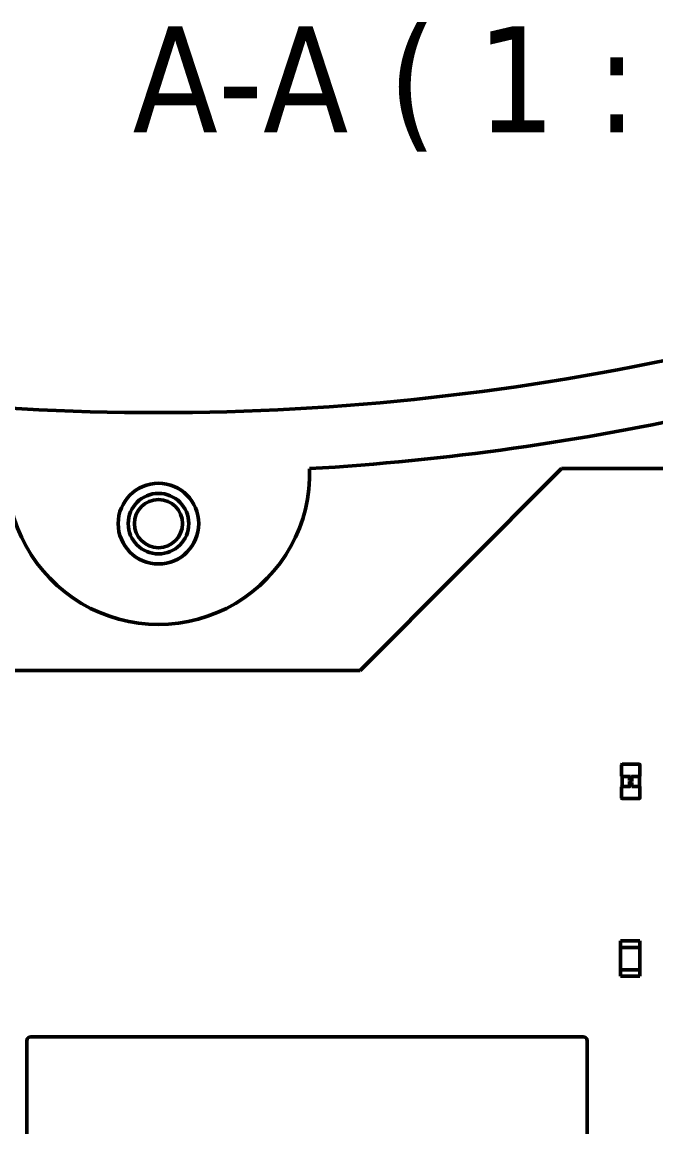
# Model space of a CAD drawing. Header units: millimetres. Extents: x -86 to 841, y -58 to 594.
# Drawn here: x 438.6 to 470.1, y 279 to 333.8 of the extents above; entities that cross this region are included whole.
import ezdxf

# ---------------------------------------------------------------- set-up
doc = ezdxf.new("R2010")
doc.units = ezdxf.units.MM
doc.layers.add('Symbol (ISO)', color=7, linetype='Continuous', lineweight=25)
doc.layers.add('Visible (ISO)', color=7, linetype='Continuous', lineweight=50)
doc.styles.add('Label Text (ISO)', font='tahoma.ttf')

msp = doc.modelspace()

# ---------------------------------------------------------------- linework, layer by layer
at = {"layer": 'Visible (ISO)'}
for p, q in [((455.416, 301.621), (465.416, 311.621)), ((465.416, 311.621), (530.416, 311.621)), ((435.416, 301.621), (455.416, 301.621)), ((468.392, 296.386), (468.392, 296.948)), ((468.411, 296.967), (469.273, 296.967)), ((469.292, 296.948), (469.292, 296.386)), ((468.411, 295.867), (468.411, 296.367)), ((468.429, 296.367), (468.411, 296.367)), ((468.834, 296.367), (468.429, 296.367)), ((468.836, 296.368), (468.776, 296.344)), ((468.776, 296.344), (468.776, 296.307)), ((468.776, 296.307), (468.842, 296.334)), ((468.897, 296.259), (468.776, 296.294)), ((468.776, 296.294), (468.776, 296.164)), ((468.799, 296.186), (468.799, 296.253)), ((468.799, 296.253), (468.829, 296.244)), ((468.829, 296.244), (468.829, 296.193)), ((468.842, 296.334), (468.897, 296.278)), ((468.897, 296.318), (468.847, 296.368)), ((468.852, 296.367), (468.847, 296.367)), ((468.849, 296.368), (468.897, 296.354)), ((468.897, 296.354), (468.897, 296.368)), ((469.254, 296.367), (468.897, 296.367)), ((468.897, 296.278), (468.897, 296.318)), ((468.897, 296.17), (468.897, 296.259)), ((469.273, 296.367), (469.254, 296.367)), ((469.273, 296.367), (469.273, 295.867)), ((468.392, 295.286), (468.392, 295.848)), ((468.429, 295.867), (468.411, 295.867)), ((468.808, 295.867), (468.429, 295.867)), ((468.776, 296.164), (468.883, 296.133)), ((468.883, 296.133), (468.776, 296.139)), ((468.776, 296.139), (468.776, 296.107)), ((468.776, 296.107), (468.884, 296.05)), ((468.884, 296.05), (468.776, 296.081)), ((468.776, 296.081), (468.776, 296.051)), ((468.776, 296.051), (468.897, 296.016)), ((468.897, 296.002), (468.776, 296.036)), ((468.776, 296.036), (468.776, 295.945)), ((468.776, 295.945), (468.799, 295.939)), ((468.873, 295.882), (468.776, 295.91)), ((468.776, 295.91), (468.776, 295.876)), ((468.776, 295.876), (468.811, 295.866)), ((468.897, 296.158), (468.799, 296.186)), ((468.799, 295.939), (468.799, 295.996)), ((468.799, 295.996), (468.829, 295.987)), ((468.897, 296.069), (468.811, 296.112)), ((468.811, 296.112), (468.897, 296.107)), ((468.829, 296.193), (468.851, 296.186)), ((468.829, 295.987), (468.829, 295.935)), ((468.829, 295.935), (468.851, 295.929)), ((468.851, 296.186), (468.851, 296.238)), ((468.851, 296.238), (468.874, 296.231)), ((468.851, 295.929), (468.851, 295.981)), ((468.851, 295.981), (468.874, 295.974)), ((468.874, 295.919), (468.873, 295.882)), ((468.874, 296.231), (468.874, 296.177)), ((468.874, 296.177), (468.897, 296.17)), ((468.874, 295.974), (468.874, 295.919)), ((468.897, 296.107), (468.897, 296.158)), ((468.897, 296.016), (468.897, 296.069)), ((468.897, 295.866), (468.897, 296.002)), ((469.254, 295.867), (468.897, 295.867)), ((469.273, 295.867), (469.254, 295.867)), ((469.292, 295.848), (469.292, 295.286)), ((469.273, 295.267), (468.411, 295.267)), ((468.342, 287.886), (468.342, 288.21)), ((468.342, 288.21), (469.291, 288.21)), ((469.291, 288.21), (469.291, 287.886)), ((469.291, 287.886), (468.342, 287.886)), ((468.342, 286.786), (468.342, 287.885)), ((468.342, 287.885), (469.291, 287.885)), ((469.291, 287.885), (469.291, 286.786)), ((469.291, 286.786), (468.342, 286.786)), ((468.342, 286.461), (468.342, 286.785)), ((468.342, 286.785), (469.291, 286.785)), ((469.291, 286.461), (468.342, 286.461)), ((469.291, 286.785), (469.291, 286.461)), ((438.883, 283.267), (438.883, 236.767)), ((466.483, 283.467), (439.083, 283.467)), ((466.683, 236.767), (466.683, 283.267))]:
    msp.add_line(p, q, dxfattribs=at)
for radius in [2, 1.5, 1.193]:
    msp.add_circle((445.416, 308.897), radius, dxfattribs=at)
for centre, radius, start, end in [((445.416, 437.621), 123.223, 257.37061, 282.62939), ((445.416, 437.621), 126.223, 273.40493, 282.62939), ((445.416, 311.397), 7.5, 178.2975, 1.7025), ((468.411, 296.948), 0.0187, 90, 180), ((469.273, 296.948), 0.0187, 0, 90), ((468.411, 296.386), 0.0187, 180, 270), ((469.273, 296.386), 0.0187, 270, 0), ((468.411, 295.848), 0.0187, 90, 180), ((469.273, 295.848), 0.0187, 0, 90), ((468.411, 295.286), 0.0187, 180, 270), ((469.273, 295.286), 0.0187, 270, 0), ((439.083, 283.267), 0.2, 90, 180), ((466.483, 283.267), 0.2, 0, 90)]:
    msp.add_arc(centre, radius, start, end, dxfattribs=at)

# ---------------------------------------------------------------- texts
at = {"layer": 'Symbol (ISO)', "insert": (444.129, 327.34), "char_height": 5.25, "attachment_point": 7, "style": 'Label Text (ISO)'}
msp.add_mtext('A-A ( 1 : 1 )', dxfattribs=at)

doc.saveas('drawing.dxf')
